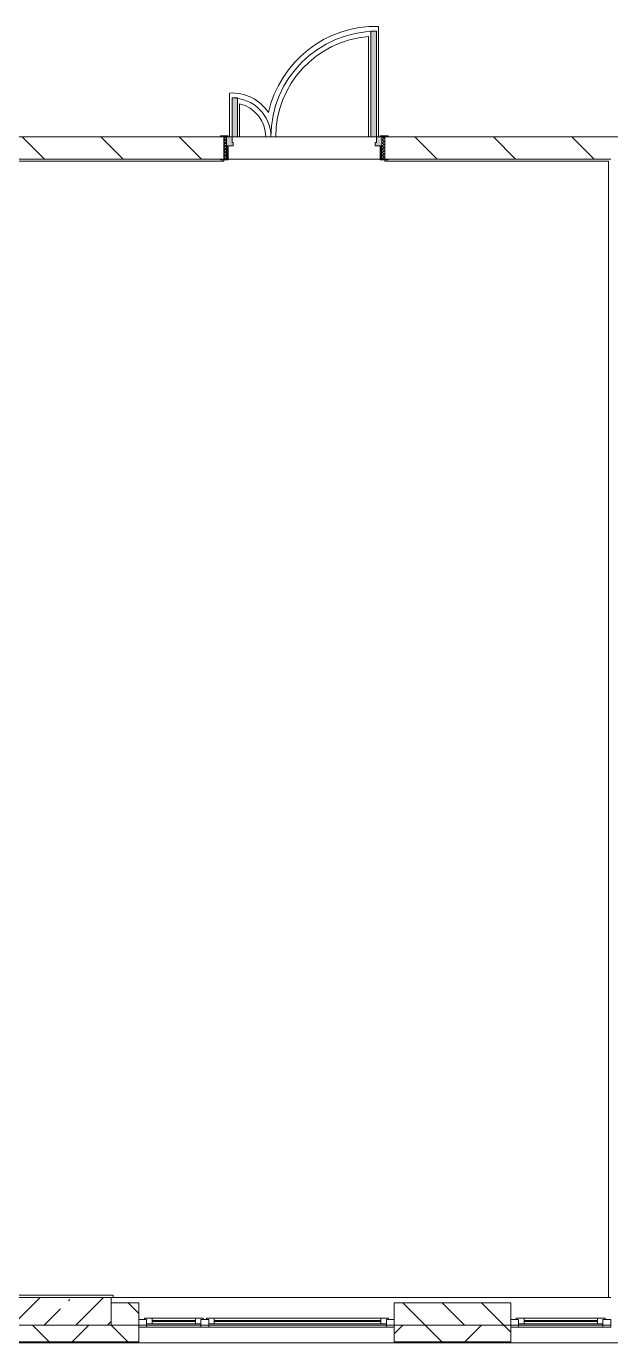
# Model space of a CAD drawing. Header units: millimetres. Extents: x 35316 to 242799, y -8553 to 29000.
# Drawn here: x 209794 to 215057, y -258 to 11595 of the extents above; entities that cross this region are included whole.
import ezdxf

# ---------------------------------------------------------------- set-up
doc = ezdxf.new("R2010")
doc.units = ezdxf.units.MM
for name, color, linetype, lineweight, true_color in [('A-DOOR-3', 7, 'Continuous', 5, 0xaaaaaa), ('A-DOOR-4', 7, 'Continuous', 5, 0xe2e2e2), ('A-DOOR-FRAM-2', 7, 'Continuous', 5, 0xe2e2e2), ('A-DOOR-FRAM-3', 7, 'Continuous', 5, 0xaaaaaa), ('A-FLOR-3', 7, 'Continuous', 5, 0xaaaaaa)]:
    doc.layers.add(name, color=color, linetype=linetype, lineweight=lineweight, true_color=true_color)
for name, color, linetype, lineweight in [('A-GLAZ-2', 7, 'Continuous', 5), ('A-WALL', 7, 'Continuous', 9), ('A-WALL-2', 7, 'Continuous', 5), ('I-WALL-5', 7, 'Continuous', 5), ('S-COLS-2', 7, 'Continuous', 5)]:
    doc.layers.add(name, color=color, linetype=linetype, lineweight=lineweight)

# ---------------------------------------------------------------- blocks, each defined once
blk = doc.blocks.new('BSC_Колонна _Прямоугольная - 250х900-V151-3_3_2_птичка')
at = {"layer": 'S-COLS-2'}
h = blk.add_hatch(dxfattribs=at)
h.set_pattern_fill('FP_137', color=256, style=0, pattern_type=2)
h.set_pattern_definition([(45, (-102180, -25), (-285.1231, 285.1231), []), (45, (-101894.88, -25), (-285.1231, 285.1231), [504.031, -100.806, 16.764, -84.042])])
h.paths.add_polyline_path([(450, -125), (450, 125), (-450, 125), (-450, -125)])
for p, q in [((450, 125), (-450, 125)), ((-450, 125), (-450, -125)), ((450, -125), (450, 125)), ((-450, -125), (450, -125))]:
    blk.add_line(p, q, dxfattribs=at)
blk = doc.blocks.new('120_Окно_СКБ_2Ст_Фрамуга сверху - 120_Окно_СКБ_2Ст_2300х2500_h_ ДОО-19727959-3_3_2_птичка')
at = {"layer": 'A-GLAZ-2'}
for p, q in [((-1150, -127), (-1150, -57)), ((-1150, -57), (-1080, -57)), ((1150, -57), (-1150, -57)), ((-1080, -57), (-1080, -127)), ((-1080, -57), (1080, -57)), ((520, -87), (-1080, -87)), ((-1080, -87), (-1080, -127)), ((-1030, -137), (-1030, -87)), ((-1030, -107), (470, -107)), ((470, -117), (-1030, -117)), ((470, -137), (470, -87)), ((520, -127), (520, -57)), ((520, -57), (590, -57)), ((520, -127), (520, -87)), ((590, -57), (590, -127)), ((1080, -87), (590, -87)), ((590, -87), (590, -127)), ((640, -137), (640, -87)), ((640, -107), (1030, -107)), ((1030, -117), (640, -117)), ((1030, -137), (1030, -87)), ((1080, -127), (1080, -57)), ((1080, -57), (1150, -57)), ((1080, -127), (1080, -87)), ((1150, -57), (1150, -127)), ((-1080, -127), (-1150, -127)), ((-1150, -127), (-1100, -127)), ((-1080, -127), (-1100, -127)), ((-1100, -127), (-1100, -137)), ((-1100, -137), (540, -137)), ((540, -137), (-1100, -137)), ((590, -127), (520, -127)), ((540, -127), (520, -127)), ((540, -127), (570, -127)), ((540, -127), (570, -127)), ((540, -137), (540, -127)), ((590, -127), (570, -127)), ((570, -127), (570, -137)), ((570, -137), (1100, -137)), ((1100, -137), (570, -137)), ((1150, -127), (1080, -127)), ((1100, -127), (1080, -127)), ((1100, -127), (1150, -127)), ((1100, -137), (1100, -127))]:
    blk.add_line(p, q, dxfattribs=at)
blk = doc.blocks.new('110_Дверь_СКБ_2Ст - Д-6_л__ ДОО_Дв_1450x2100h_Дверь из раздевальной в коридор-V155-3_3_2_птичка')
at = {"layer": 'A-DOOR-3'}
h = blk.add_hatch(dxfattribs=at)
h.set_pattern_fill('FP_140', color=256, style=0, pattern_type=2)
h.set_pattern_definition([(135, (1576.41, 164.685), (-14.14214, -14.14214), []), (225, (1576.41, 164.685), (14.14214, -14.14214), [])])
h.paths.add_polyline_path([(737.5, -100), (737.5, 100), (712.5, 100), (712.5, -100)])
at = {"layer": 'A-DOOR-4'}
for points in [[(662.5, 100), (662.5, 1050), (612.5, 1050), (612.5, 100)], [(-587.5, 100), (-587.5, 450), (-637.5, 450), (-637.5, 100)]]:
    blk.add_hatch(color=256, dxfattribs=at).paths.add_polyline_path(points)
h = blk.add_hatch(color=256, dxfattribs=at)
h.paths.add_polyline_path([(-627.5, 20), (-627.5, 50), (-637.5, 50), (-637.5, 100), (-687.5, 100), (-687.5, 20), (-658, 20)])
h.paths.add_polyline_path([(712.5, 20), (712.5, 100), (662.5, 100), (662.5, 50), (652.5, 50), (652.5, 20)])
at = {"layer": 'A-DOOR-FRAM-2'}
for points in [[(-672.5, 100), (-672.5, 108), (-742.5, 108), (-742.5, 100)], [(-672.5, -100), (-672.5, 20), (-687.5, 20), (-687.5, -100)], [(767.5, 100), (767.5, 108), (697.5, 108), (697.5, 100)], [(712.5, -100), (712.5, 20), (697.5, 20), (697.5, -100)], [(-672.5, -108), (-672.5, -100), (-742.5, -100), (-742.5, -108)], [(767.5, -108), (767.5, -100), (697.5, -100), (697.5, -108)]]:
    blk.add_hatch(color=256, dxfattribs=at).paths.add_polyline_path(points)
at = {"layer": 'A-DOOR-FRAM-3'}
h = blk.add_hatch(dxfattribs=at)
h.set_pattern_fill('FP_141', color=256, style=0, pattern_type=2)
h.set_pattern_definition([(45, (-546.384, 164.685), (-14.1421, 14.1421), []), (135, (-546.384, 164.685), (-14.1421, -14.1421), [])])
h.paths.add_polyline_path([(-687.5, -100), (-687.5, 100), (-712.5, 100), (-712.5, -100)])
at = {"layer": 'A-DOOR-3'}
for p, q in [((662.5, 1050), (612.5, 1050)), ((612.5, 1050), (612.5, 100)), ((662.5, 100), (662.5, 1050)), ((-637.5, 450), (-637.5, 100)), ((-587.5, 450), (-637.5, 450)), ((-587.5, 100), (-587.5, 450)), ((-637.5, 100), (-587.5, 100)), ((612.5, 100), (662.5, 100))]:
    blk.add_line(p, q, dxfattribs=at)
for centre, radius, start, end in [((662.5, 100), 950, 90, 180), ((-637.5, 100), 350, 360, 90)]:
    blk.add_arc(centre, radius, start, end, dxfattribs=at)
at = {"layer": 'A-DOOR-FRAM-3'}
for p, q in [((-672.5, 108), (-742.5, 108)), ((-742.5, 108), (-742.5, 100)), ((-742.5, 100), (-672.5, 100)), ((-687.5, 100), (-712.5, 100)), ((-712.5, 100), (-712.5, -100)), ((-637.5, 100), (-687.5, 100)), ((-687.5, 100), (-687.5, 20)), ((-687.5, -100), (-687.5, 100)), ((-687.5, 20), (-627.5, 20)), ((-672.5, 20), (-687.5, 20)), ((-687.5, 20), (-687.5, -100)), ((-672.5, 100), (-672.5, 108)), ((-672.5, -100), (-672.5, 20)), ((-637.5, 50), (-637.5, 100)), ((-627.5, 50), (-637.5, 50)), ((-627.5, 20), (-627.5, 50)), ((662.5, 50), (652.5, 50)), ((652.5, 50), (652.5, 20)), ((652.5, 20), (712.5, 20)), ((662.5, 100), (662.5, 50)), ((712.5, 100), (662.5, 100)), ((767.5, 108), (697.5, 108)), ((697.5, 108), (697.5, 100)), ((697.5, 100), (767.5, 100)), ((712.5, 20), (697.5, 20)), ((697.5, 20), (697.5, -100)), ((712.5, 20), (712.5, 100)), ((737.5, 100), (712.5, 100)), ((712.5, 100), (712.5, -100)), ((712.5, -100), (712.5, 20)), ((737.5, -100), (737.5, 100)), ((767.5, 100), (767.5, 108)), ((-672.5, -100), (-742.5, -100)), ((-742.5, -100), (-742.5, -108)), ((-742.5, -108), (-672.5, -108)), ((-712.5, -100), (-687.5, -100)), ((-687.5, -100), (-672.5, -100)), ((-672.5, -108), (-672.5, -100)), ((697.5, -100), (712.5, -100)), ((767.5, -100), (697.5, -100)), ((697.5, -100), (697.5, -108)), ((697.5, -108), (767.5, -108)), ((712.5, -100), (737.5, -100)), ((767.5, -108), (767.5, -100))]:
    blk.add_line(p, q, dxfattribs=at)
blk = doc.blocks.new('120_Окно_СКБ_1Ст - 120_Окно_СКБ_1Ст 900х2500_h_ с форточкой-22876038-3_3_2_птичка')
at = {"layer": 'A-GLAZ-2'}
for p, q in [((-450, -127), (-450, -57)), ((-450, -57), (-380, -57)), ((450, -57), (-450, -57)), ((-380, -57), (-380, -127)), ((380, -87), (-380, -87)), ((-380, -87), (-380, -127)), ((-330, -137), (-330, -87)), ((-330, -107), (330, -107)), ((330, -117), (-330, -117)), ((330, -137), (330, -87)), ((380, -127), (380, -57)), ((380, -57), (450, -57)), ((380, -127), (380, -87)), ((450, -57), (450, -127)), ((-380, -127), (-450, -127)), ((-450, -127), (-400, -127)), ((-380, -127), (-400, -127)), ((-400, -127), (-400, -137)), ((-400, -137), (400, -137)), ((400, -137), (-400, -137)), ((450, -127), (380, -127)), ((400, -127), (380, -127)), ((400, -127), (450, -127)), ((400, -137), (400, -127))]:
    blk.add_line(p, q, dxfattribs=at)

msp = doc.modelspace()

# ---------------------------------------------------------------- hatches: boundary and pattern name
at = {"layer": 'A-WALL-2'}
h = msp.add_hatch(dxfattribs=at)
h.set_pattern_fill('FP_110', color=256, style=0, pattern_type=2)
h.set_pattern_definition([(135, (107926.8, 0), (-176.7767, -176.7767), [])])
h.paths.add_polyline_path([(229356.8, -100), (229356.8, 100), (229056.8, 100), (229056.8, -100)])
h.paths.add_polyline_path([(217756.8, -100), (217756.8, 100), (216856.8, 100), (216856.8, -100), (216924.9, -100)])
h.paths.add_polyline_path([(227256.8, -100), (227256.8, 100), (226756.8, 100), (226756.8, -100), (226992.2, -100)])
h.paths.add_polyline_path([(218656.8, -100), (219556.8, -100), (219556.8, 100), (218656.8, 100)])
h.paths.add_polyline_path([(221356.8, -100), (221606.8, -100), (221606.8, 100), (221356.8, 100)])
h.paths.add_polyline_path([(223906.8, -100), (224956.8, -100), (224956.8, 100), (223906.8, 100)])
h.paths.add_polyline_path([(209656.8, -100), (209656.8, 100), (208756.8, 100), (208756.8, -100), (209506.8, -100)])
h.paths.add_polyline_path([(210806.8, -100), (210806.8, 100), (210556.8, 100), (210556.8, -100), (210566.6, -100)])
h.paths.add_polyline_path([(205268, -100), (206056.8, -100), (206056.8, 100), (205006.8, 100), (205006.8, -100)])
h.paths.add_polyline_path([(213106.8, -100), (214156.8, -100), (214156.8, 100), (213106.8, 100)])
h.paths.add_polyline_path([(202706.8, -100), (202706.8, 100), (202456.8, 100), (202456.8, -100)])
h.paths.add_polyline_path([(199856.8, -100), (200656.8, -100), (200656.8, 100), (199856.8, 100)])
h = msp.add_hatch(dxfattribs=at)
h.set_pattern_fill('FP_112', color=256, style=0, pattern_type=2)
h.set_pattern_definition([(45, (107926.8, 0), (-353.5534, 353.5534), []), (135, (107926.8, 0), (-353.5534, -353.5534), [])])
h.paths.add_polyline_path([(232820.6, -250), (233006.8, -250), (233006.8, -100), (231656.8, -100), (231656.8, -250)])
h.paths.add_polyline_path([(228581.8, -250), (229356.8, -250), (229356.8, -100), (228156.8, -100), (228156.8, -250)])
h.paths.add_polyline_path([(216856.8, -250), (217756.8, -250), (217756.8, -100), (216856.8, -100)])
h.paths.add_polyline_path([(215056.8, -250), (215956.8, -250), (215956.8, -100), (215056.8, -100)])
h.paths.add_polyline_path([(218656.8, -250), (219556.8, -250), (219556.8, -100), (218656.8, -100)])
h.paths.add_polyline_path([(227256.8, -250), (227256.8, -100), (225856.8, -100), (225856.8, -250), (226992.2, -250)])
h.paths.add_polyline_path([(220456.8, -250), (221606.8, -250), (221606.8, -100), (220456.8, -100)])
h.paths.add_polyline_path([(224342.9, -250), (224956.8, -250), (224956.8, -100), (223906.8, -100), (223906.8, -250)])
h.paths.add_polyline_path([(202706.8, -250), (202706.8, -100), (201556.8, -100), (201556.8, -250), (202456.8, -250)])
h.paths.add_polyline_path([(214156.8, -250), (214156.8, -100), (213106.8, -100), (213106.8, -250), (213745.7, -250)])
h.paths.add_polyline_path([(205006.8, -250), (206056.8, -250), (206056.8, -100), (205006.8, -100)])
h.paths.add_polyline_path([(210806.8, -250), (210806.8, -100), (208756.8, -100), (208756.8, -250), (210566.6, -250)])
h.paths.add_polyline_path([(206956.8, -250), (207856.8, -250), (207856.8, -100), (206956.8, -100)])
h.paths.add_polyline_path([(199856.8, -250), (200656.8, -250), (200656.8, -100), (199856.8, -100)])
h.paths.add_polyline_path([(198956.8, -250), (198956.8, -100), (197136.8, -100), (197136.8, -250), (198909.7, -250)])
at = {"layer": 'I-WALL-5'}
h = msp.add_hatch(dxfattribs=at)
h.set_pattern_fill('FP_111', color=256, style=0, pattern_type=2)
h.set_pattern_definition([(135, (107926.8, 0), (-353.5534, -353.5534), [])])
h.paths.add_polyline_path([(209536.8, 10400), (211571.8, 10400), (211571.8, 10600), (209536.8, 10600)])
h.paths.add_polyline_path([(214805.4, 10400), (215056.8, 10400), (215056.8, 10600), (213021.8, 10600), (213021.8, 10400), (213745.7, 10400)])
h.paths.add_polyline_path([(199366.8, 10400), (200436.8, 10400), (200436.8, 10600), (199311.8, 10600), (199311.8, 10400)])
h.paths.add_polyline_path([(197536.8, 10400), (197911.8, 10400), (197911.8, 10600), (197536.8, 10600)])
h.paths.add_polyline_path([(202088.8, 10400), (202136.8, 10400), (202136.8, 10600), (201386.8, 10600), (201386.8, 10400), (201416.8, 10400)])

# ---------------------------------------------------------------- linework, layer by layer
at = {"layer": 'A-FLOR-3'}
for p, q in [((212875.2, 11502.3), (212875.2, 10600)), ((212965.2, 10600), (212965.2, 11594.8)), ((211624, 10994.4), (211624, 10600)), ((211714, 10600), (211714, 10897.1)), ((211696.8, 10600), (211714, 10600)), ((211950.2, 10600), (212040.2, 10600)), ((212040.2, 10600), (212896.8, 10600)), ((211571.8, 10380), (209557.8, 10380)), ((211571.8, 10392), (211571.8, 10380)), ((213021.8, 10380), (213021.8, 10392)), ((215036.8, 10380), (213021.8, 10380)), ((215036.8, 150), (215036.8, 10380)), ((209636.8, 170), (210576.8, 170)), ((210576.8, 170), (210576.8, 150))]:
    msp.add_line(p, q, dxfattribs=at)
for centre, radius, start, end in [((212945.2, 10600), 995, 88.8489, 167.32946), ((212945.2, 10600), 905, 94.43687, 180), ((211645.2, 10600), 395, 33.54048, 93.07201), ((211645.2, 10600), 305, 0, 76.9573)]:
    msp.add_arc(centre, radius, start, end, dxfattribs=at)
at = {"layer": 'A-WALL'}
for p, q in [((210556.8, -100), (210806.8, -100)), ((210806.8, -100), (210556.8, -100)), ((213106.8, -100), (214156.8, -100)), ((214156.8, -100), (213106.8, -100)), ((208756.8, -250), (210806.8, -250)), ((208756.8, -253), (210806.8, -253)), ((213106.8, -250), (214156.8, -250)), ((213106.8, -253), (214156.8, -253))]:
    msp.add_line(p, q, dxfattribs=at)
at = {"layer": 'A-WALL-2'}
for p, q in [((210806.8, 100), (210556.8, 100)), ((210806.8, -258), (210806.8, 100)), ((214156.8, 100), (213106.8, 100)), ((213106.8, 100), (213106.8, -258)), ((214156.8, -258), (214156.8, 100)), ((210806.8, -100), (213106.8, -100)), ((205006.8, -258), (217756.8, -258))]:
    msp.add_line(p, q, dxfattribs=at)
at = {"layer": 'I-WALL-5'}
for p, q in [((211541.8, 10600), (206626.8, 10600)), ((211714, 10600), (211950.2, 10600)), ((215576.8, 10600), (213051.8, 10600)), ((209536.8, 10400), (211541.8, 10400)), ((212981.8, 10400), (211611.8, 10400)), ((213051.8, 10400), (215056.8, 10400)), ((210556.8, 150), (215056.8, 150)), ((215056.8, -100), (214156.8, -100))]:
    msp.add_line(p, q, dxfattribs=at)

# ---------------------------------------------------------------- block references
at = {"layer": 'A-DOOR-3'}
msp.add_blockref('110_Дверь_СКБ_2Ст - Д-6_л__ ДОО_Дв_1450x2100h_Дверь из раздевальной в коридор-V155-3_3_2_птичка', (212284.3, 10500), dxfattribs=at)
at = {"layer": 'A-GLAZ-2', "rotation": 180}
for name, p in [('120_Окно_СКБ_2Ст_Фрамуга сверху - 120_Окно_СКБ_2Ст_2300х2500_h_ ДОО-19727959-3_3_2_птичка', (211956.8, -175)), ('120_Окно_СКБ_1Ст - 120_Окно_СКБ_1Ст 900х2500_h_ с форточкой-22876038-3_3_2_птичка', (214606.8, -175))]:
    msp.add_blockref(name, p, dxfattribs=at)
at = {"layer": 'S-COLS-2'}
msp.add_blockref('BSC_Колонна _Прямоугольная - 250х900-V151-3_3_2_птичка', (210106.8, 25), dxfattribs=at)

doc.saveas('drawing.dxf')
